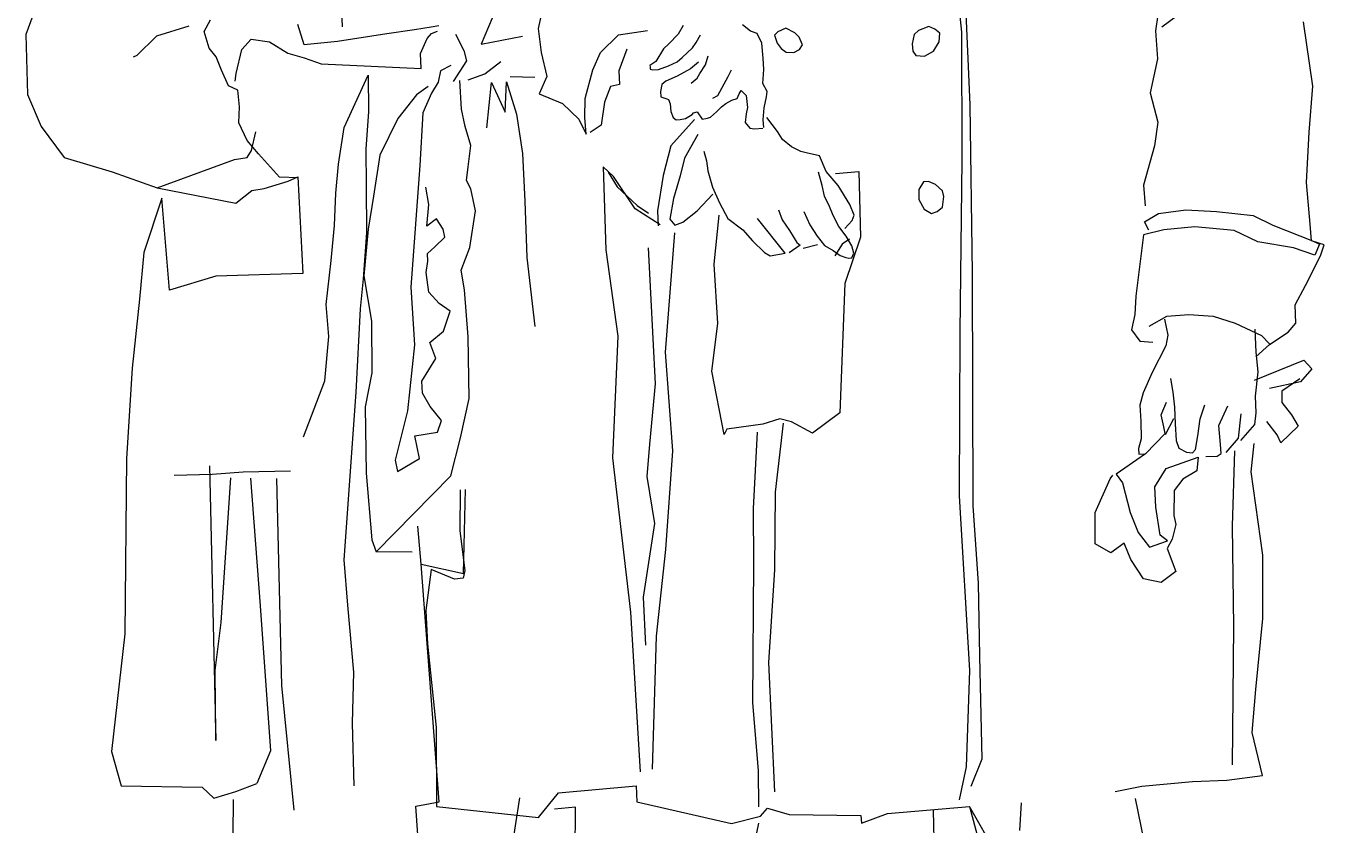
# Model space of a CAD drawing. Extents: x 116 to 135, y 123.1 to 129.1.
# Drawn here: x 119.094 to 120.148, y 123.948 to 124.597 of the extents above; entities that cross this region are included whole.
import ezdxf

# ---------------------------------------------------------------- set-up
doc = ezdxf.new("R2010")
doc.units = 0
doc.layers.get('0').update_dxf_attribs({"linetype": 'CONTINUOUS'})

msp = doc.modelspace()

# ---------------------------------------------------------------- linework, layer by layer
for p, q in [((119.8438, 124.6847), (119.8534, 124.5916)), ((119.104, 124.6176), (119.0937, 124.5898)), ((119.4782, 124.6172), (119.4632, 124.5818)), ((119.8562, 124.6234), (119.8601, 124.5325)), ((119.3498, 124.6095), (119.3505, 124.5959)), ((119.5138, 124.6128), (119.5097, 124.5947)), ((120.0347, 124.6094), (120.0161, 124.5956)), ((119.2259, 124.5965), (119.1998, 124.5883)), ((119.2385, 124.5922), (119.2437, 124.6016)), ((119.3195, 124.5814), (119.3145, 124.5978)), ((119.429, 124.5968), (119.4228, 124.5958)), ((119.6273, 124.597), (119.6232, 124.5899)), ((119.682, 124.5923), (119.6755, 124.5975)), ((119.8267, 124.5961), (119.8185, 124.593)), ((119.8318, 124.5941), (119.8267, 124.5961)), ((120.0126, 124.6058), (120.0108, 124.5928)), ((120.1387, 124.5478), (120.1311, 124.6001)), ((119.0937, 124.5898), (119.095, 124.5409)), ((119.1998, 124.5883), (119.1838, 124.5726)), ((119.2424, 124.5787), (119.2385, 124.5922)), ((119.269, 124.5776), (119.2767, 124.586)), ((119.2767, 124.586), (119.2916, 124.5837)), ((119.3867, 124.5903), (119.3466, 124.584)), ((119.4093, 124.5934), (119.3867, 124.5903)), ((119.4228, 124.5958), (119.4093, 124.5934)), ((119.414, 124.5743), (119.4196, 124.5865)), ((119.4196, 124.5865), (119.4231, 124.5904)), ((119.4231, 124.5904), (119.4279, 124.5924)), ((119.4424, 124.5901), (119.4493, 124.5768)), ((119.4632, 124.5818), (119.497, 124.5884)), ((119.5097, 124.5947), (119.512, 124.575)), ((119.5603, 124.575), (119.5749, 124.5894)), ((119.5749, 124.5894), (119.5983, 124.593)), ((119.6232, 124.5899), (119.6156, 124.582)), ((119.6379, 124.5832), (119.6413, 124.5895)), ((119.6875, 124.5906), (119.682, 124.5923)), ((119.6911, 124.5828), (119.6875, 124.5906)), ((119.7041, 124.5919), (119.7015, 124.5893)), ((119.7015, 124.5893), (119.7036, 124.5828)), ((119.7108, 124.5949), (119.7041, 124.5919)), ((119.7181, 124.591), (119.7108, 124.5949)), ((119.7216, 124.5875), (119.7181, 124.591)), ((119.7241, 124.5813), (119.7216, 124.5875)), ((119.8149, 124.5897), (119.8133, 124.5822)), ((119.8185, 124.593), (119.8149, 124.5897)), ((119.8356, 124.5908), (119.8318, 124.5941)), ((119.8352, 124.5838), (119.8356, 124.5908)), ((119.8534, 124.5916), (119.8537, 124.4876)), ((120.0108, 124.5928), (120.0125, 124.5699)), ((119.2482, 124.5716), (119.2424, 124.5787)), ((119.2645, 124.5581), (119.269, 124.5776)), ((119.2916, 124.5837), (119.3063, 124.5745)), ((119.3466, 124.584), (119.3195, 124.5814)), ((119.4493, 124.5768), (119.4515, 124.5683)), ((119.512, 124.575), (119.5167, 124.5555)), ((119.5541, 124.5611), (119.5603, 124.575)), ((119.5817, 124.5778), (119.5752, 124.5602)), ((119.6114, 124.5781), (119.6052, 124.5679)), ((119.6156, 124.582), (119.6114, 124.5781)), ((119.6266, 124.5709), (119.6349, 124.5788)), ((119.6349, 124.5788), (119.6379, 124.5832)), ((119.6923, 124.5705), (119.6911, 124.5828)), ((119.7036, 124.5828), (119.707, 124.5784)), ((119.707, 124.5784), (119.7109, 124.5753)), ((119.7109, 124.5753), (119.7171, 124.5751)), ((119.7171, 124.5751), (119.7218, 124.5774)), ((119.7218, 124.5774), (119.7241, 124.5813)), ((119.8133, 124.5822), (119.8138, 124.5761)), ((119.8138, 124.5761), (119.8163, 124.5726)), ((119.8233, 124.5722), (119.8305, 124.5761)), ((119.8305, 124.5761), (119.8352, 124.5838)), ((119.1838, 124.5726), (119.1808, 124.5712)), ((119.2525, 124.5607), (119.2482, 124.5716)), ((119.3063, 124.5745), (119.3195, 124.5708)), ((119.3195, 124.5708), (119.3334, 124.566)), ((119.3334, 124.566), (119.4146, 124.562)), ((119.4146, 124.562), (119.414, 124.5743)), ((119.4515, 124.5683), (119.4406, 124.5516)), ((119.4663, 124.5579), (119.4794, 124.5677)), ((119.6052, 124.5679), (119.6004, 124.5646)), ((119.6004, 124.5646), (119.6005, 124.5634)), ((119.6153, 124.5642), (119.6226, 124.5675)), ((119.6226, 124.5675), (119.6266, 124.5709)), ((119.6399, 124.5672), (119.6333, 124.5619)), ((119.6409, 124.558), (119.6455, 124.565)), ((119.6455, 124.565), (119.6476, 124.5725)), ((119.6927, 124.5612), (119.6923, 124.5705)), ((119.8163, 124.5726), (119.8233, 124.5722)), ((120.0125, 124.5699), (120.0065, 124.5424)), ((119.2581, 124.5479), (119.2525, 124.5607)), ((119.2635, 124.5519), (119.2645, 124.5581)), ((119.3521, 124.5142), (119.3715, 124.5568)), ((119.3715, 124.5568), (119.3718, 124.5271)), ((119.4303, 124.5603), (119.4283, 124.551)), ((119.4387, 124.5644), (119.4303, 124.5603)), ((119.4529, 124.5528), (119.4663, 124.5579)), ((119.4868, 124.5557), (119.5068, 124.555)), ((119.5167, 124.5555), (119.5105, 124.5415)), ((119.5478, 124.5378), (119.5541, 124.5611)), ((119.5752, 124.5602), (119.5757, 124.5491)), ((119.6005, 124.5634), (119.6006, 124.5615)), ((119.6006, 124.5615), (119.6024, 124.561)), ((119.6024, 124.561), (119.6073, 124.5613)), ((119.6073, 124.5613), (119.6153, 124.5642)), ((119.6224, 124.5559), (119.6134, 124.5517)), ((119.6333, 124.5619), (119.6224, 124.5559)), ((119.6339, 124.5502), (119.6386, 124.5542)), ((119.6386, 124.5542), (119.6409, 124.558)), ((119.6554, 124.5402), (119.664, 124.5555)), ((119.664, 124.5555), (119.6667, 124.5611)), ((119.6921, 124.55), (119.6927, 124.5612)), ((119.2657, 124.5445), (119.2581, 124.5479)), ((119.2671, 124.531), (119.2657, 124.5445)), ((119.4203, 124.5474), (119.4107, 124.5407)), ((119.4283, 124.551), (119.4231, 124.5421)), ((119.4473, 124.529), (119.4461, 124.5524)), ((119.4678, 124.5139), (119.4716, 124.5507)), ((119.4716, 124.5507), (119.4828, 124.5265)), ((119.4828, 124.5265), (119.484, 124.5513)), ((119.484, 124.5513), (119.492, 124.525)), ((119.5684, 124.5475), (119.5635, 124.5348)), ((119.5757, 124.5491), (119.5684, 124.5475)), ((119.6099, 124.549), (119.6089, 124.5433)), ((119.6134, 124.5517), (119.6099, 124.549)), ((119.6727, 124.5416), (119.6745, 124.5442)), ((119.6745, 124.5442), (119.6784, 124.5401)), ((119.6956, 124.5435), (119.6921, 124.55)), ((119.6951, 124.539), (119.6956, 124.5435)), ((120.1356, 124.5105), (120.1387, 124.5478)), ((119.095, 124.5409), (119.1062, 124.5149)), ((119.4107, 124.5407), (119.3956, 124.5214)), ((119.4231, 124.5421), (119.4159, 124.5261)), ((119.5105, 124.5415), (119.5294, 124.5338)), ((119.5294, 124.5338), (119.5425, 124.5209)), ((119.5474, 124.5223), (119.5478, 124.5378)), ((119.5635, 124.5348), (119.5608, 124.5161)), ((119.6089, 124.5433), (119.6091, 124.5391)), ((119.6091, 124.5391), (119.6142, 124.5374)), ((119.6142, 124.5374), (119.6154, 124.5369)), ((119.6154, 124.5369), (119.6169, 124.5333)), ((119.6169, 124.5333), (119.6172, 124.5271)), ((119.6513, 124.538), (119.6554, 124.5402)), ((119.6584, 124.531), (119.6619, 124.5336)), ((119.6619, 124.5336), (119.6668, 124.5363)), ((119.6668, 124.5363), (119.6711, 124.5378)), ((119.6711, 124.5378), (119.6727, 124.5416)), ((119.6784, 124.5401), (119.6795, 124.5303)), ((119.6931, 124.5302), (119.6951, 124.539)), ((120.0065, 124.5424), (120.0126, 124.5186)), ((119.2665, 124.518), (119.2671, 124.531)), ((119.3718, 124.5271), (119.3696, 124.4965)), ((119.4159, 124.5261), (119.4136, 124.4834)), ((119.4504, 124.515), (119.4473, 124.529)), ((119.492, 124.525), (119.4968, 124.4931)), ((119.5487, 124.5088), (119.5474, 124.5223)), ((119.6172, 124.5271), (119.6192, 124.5223)), ((119.6291, 124.5215), (119.6346, 124.5248)), ((119.6346, 124.5248), (119.6358, 124.5261)), ((119.6358, 124.5261), (119.6388, 124.527)), ((119.6388, 124.527), (119.6428, 124.521)), ((119.6472, 124.5217), (119.6496, 124.5226)), ((119.6496, 124.5226), (119.6543, 124.527)), ((119.6543, 124.527), (119.6584, 124.531)), ((119.6785, 124.5252), (119.6776, 124.5183)), ((119.6795, 124.5303), (119.6785, 124.5252)), ((119.6923, 124.5203), (119.6931, 124.5302)), ((119.704, 124.511), (119.6954, 124.5224)), ((119.8601, 124.5325), (119.8621, 124.3957)), ((119.1062, 124.5149), (119.1248, 124.4898)), ((119.2734, 124.5035), (119.2665, 124.518)), ((119.3474, 124.4843), (119.3521, 124.5142)), ((119.3956, 124.5214), (119.381, 124.4916)), ((119.4549, 124.4996), (119.4504, 124.515)), ((119.5425, 124.5209), (119.5487, 124.5088)), ((119.5608, 124.5161), (119.5517, 124.5102)), ((119.6366, 124.5207), (119.6173, 124.4992)), ((119.6192, 124.5223), (119.6217, 124.5204)), ((119.6217, 124.5204), (119.6249, 124.5206)), ((119.6249, 124.5206), (119.6291, 124.5215)), ((119.6428, 124.521), (119.6472, 124.5217)), ((119.6776, 124.5183), (119.6815, 124.5136)), ((119.6815, 124.5136), (119.6853, 124.5132)), ((119.6853, 124.5132), (119.6921, 124.5136)), ((119.6927, 124.5141), (119.6923, 124.5203)), ((120.0126, 124.5186), (120.0099, 124.4992)), ((119.2826, 124.4929), (119.2734, 124.5035)), ((119.2768, 124.4956), (119.2805, 124.5106)), ((119.6392, 124.5084), (119.6283, 124.4893)), ((119.708, 124.5045), (119.704, 124.511)), ((119.7152, 124.4986), (119.708, 124.5045)), ((120.1334, 124.4695), (120.1356, 124.5105)), ((119.2734, 124.4899), (119.2768, 124.4956)), ((119.2997, 124.4739), (119.2826, 124.4929)), ((119.3696, 124.4965), (119.3699, 124.4668)), ((119.381, 124.4916), (119.376, 124.4585)), ((119.4528, 124.4822), (119.4549, 124.4996)), ((119.4968, 124.4931), (119.4988, 124.4543)), ((119.6173, 124.4992), (119.6111, 124.4753)), ((119.6441, 124.495), (119.6464, 124.487)), ((119.7228, 124.4946), (119.7152, 124.4986)), ((119.7271, 124.4936), (119.7228, 124.4946)), ((119.7379, 124.4911), (119.7271, 124.4936)), ((119.7435, 124.4783), (119.7379, 124.4911)), ((120.0099, 124.4992), (120.0011, 124.4673)), ((119.1248, 124.4898), (119.1638, 124.4782)), ((119.2003, 124.4652), (119.263, 124.4882)), ((119.263, 124.4882), (119.2734, 124.4899)), ((119.3454, 124.4607), (119.3474, 124.4843)), ((119.4136, 124.4834), (119.4063, 124.3845)), ((119.4514, 124.471), (119.4528, 124.4822)), ((119.5625, 124.4822), (119.5646, 124.4148)), ((119.5708, 124.4745), (119.5625, 124.4822)), ((119.6283, 124.4893), (119.6248, 124.4748)), ((119.6464, 124.487), (119.6474, 124.4791)), ((119.8537, 124.4876), (119.8521, 124.3481)), ((119.1638, 124.4782), (119.2003, 124.4652)), ((119.2871, 124.4646), (119.3066, 124.4705)), ((119.3151, 124.4734), (119.2997, 124.4739)), ((119.3066, 124.4705), (119.3145, 124.474)), ((119.3145, 124.474), (119.3185, 124.3956)), ((119.4549, 124.4644), (119.4514, 124.471)), ((119.5664, 124.478), (119.5737, 124.466)), ((119.5883, 124.4482), (119.5708, 124.4745)), ((119.6111, 124.4753), (119.6064, 124.4466)), ((119.6248, 124.4748), (119.6195, 124.4566)), ((119.6474, 124.4791), (119.6512, 124.4657)), ((119.7403, 124.467), (119.7373, 124.478)), ((119.7532, 124.4671), (119.7435, 124.4783)), ((119.751, 124.4769), (119.77, 124.4784)), ((119.77, 124.4784), (119.7714, 124.4252)), ((119.8224, 124.4699), (119.8187, 124.4639)), ((119.8266, 124.4703), (119.8224, 124.4699)), ((119.8323, 124.4678), (119.8266, 124.4703)), ((119.2003, 124.4652), (119.2641, 124.4528)), ((119.2641, 124.4528), (119.2772, 124.4629)), ((119.2772, 124.4629), (119.2871, 124.4646)), ((119.3443, 124.4346), (119.3454, 124.4607)), ((119.3699, 124.4668), (119.3701, 124.4285)), ((119.4209, 124.4516), (119.4183, 124.4656)), ((119.4588, 124.4466), (119.4549, 124.4644)), ((119.5737, 124.466), (119.5901, 124.4507)), ((119.6386, 124.4465), (119.6515, 124.46)), ((119.6512, 124.4657), (119.6568, 124.4529)), ((119.742, 124.4584), (119.7403, 124.467)), ((119.7627, 124.4515), (119.7532, 124.4671)), ((119.8187, 124.4639), (119.8186, 124.4557)), ((119.838, 124.4628), (119.8323, 124.4678)), ((119.8391, 124.458), (119.838, 124.4628)), ((120.0011, 124.4673), (120.0024, 124.4505)), ((120.1364, 124.4357), (120.1334, 124.4695)), ((119.204, 124.4567), (119.1894, 124.4126)), ((119.2102, 124.382), (119.204, 124.4567)), ((119.376, 124.4585), (119.3717, 124.4317)), ((119.4193, 124.4341), (119.4209, 124.4516)), ((119.4988, 124.4543), (119.5004, 124.4085)), ((119.5901, 124.4507), (119.5991, 124.4445)), ((119.6195, 124.4566), (119.6166, 124.4397)), ((119.6568, 124.4529), (119.6637, 124.4403)), ((119.7461, 124.4499), (119.742, 124.4584)), ((119.749, 124.4427), (119.7461, 124.4499)), ((119.7663, 124.443), (119.7627, 124.4515)), ((119.8186, 124.4557), (119.823, 124.4479)), ((119.8336, 124.4458), (119.8379, 124.4494)), ((119.8379, 124.4494), (119.8391, 124.458)), ((119.427, 124.44), (119.4193, 124.4341)), ((119.4324, 124.4316), (119.427, 124.44)), ((119.4542, 124.4166), (119.4588, 124.4466)), ((119.6087, 124.435), (119.5883, 124.4482)), ((119.6064, 124.4466), (119.607, 124.4342)), ((119.6166, 124.4397), (119.6206, 124.4349)), ((119.6272, 124.4372), (119.6386, 124.4465)), ((119.6524, 124.4031), (119.6566, 124.4429)), ((119.6637, 124.4403), (119.6758, 124.431)), ((119.7102, 124.4122), (119.6877, 124.4403)), ((119.7047, 124.4473), (119.7076, 124.4393)), ((119.7076, 124.4393), (119.7137, 124.4304)), ((119.7253, 124.4459), (119.7301, 124.435)), ((119.7537, 124.4337), (119.749, 124.4427)), ((119.7587, 124.432), (119.7646, 124.4385)), ((119.7646, 124.4385), (119.7663, 124.443)), ((119.823, 124.4479), (119.8289, 124.4442)), ((119.8289, 124.4442), (119.8336, 124.4458)), ((120.0018, 124.4376), (120.0134, 124.4444)), ((120.0134, 124.4444), (120.0355, 124.4472)), ((120.0355, 124.4472), (120.0603, 124.446)), ((120.0603, 124.446), (120.0902, 124.4426)), ((120.0902, 124.4426), (120.106, 124.4347)), ((119.3415, 124.406), (119.3443, 124.4346)), ((119.3701, 124.4285), (119.3675, 124.3912)), ((119.3717, 124.4317), (119.3681, 124.3937)), ((119.4339, 124.425), (119.4324, 124.4316)), ((119.6202, 124.4287), (119.6127, 124.3318)), ((119.6206, 124.4349), (119.6272, 124.4372)), ((119.6758, 124.431), (119.6837, 124.422)), ((119.7137, 124.4304), (119.7197, 124.4208)), ((119.7301, 124.435), (119.7362, 124.4259)), ((119.7597, 124.4259), (119.7537, 124.4337)), ((120.0177, 124.431), (120.0011, 124.4269)), ((120.0054, 124.4309), (120.0018, 124.4376)), ((120.0429, 124.4335), (120.0177, 124.431)), ((120.0747, 124.4306), (120.0429, 124.4335)), ((120.0938, 124.4212), (120.0747, 124.4306)), ((120.106, 124.4347), (120.1383, 124.4222)), ((120.1376, 124.4221), (120.1364, 124.4357)), ((119.4197, 124.4119), (119.4257, 124.4171)), ((119.4257, 124.4171), (119.4339, 124.425)), ((119.6837, 124.422), (119.6935, 124.4126)), ((119.7223, 124.4185), (119.7134, 124.4124)), ((119.7197, 124.4208), (119.7223, 124.4185)), ((119.7248, 124.4161), (119.7365, 124.4192)), ((119.7362, 124.4259), (119.7421, 124.4183)), ((119.7421, 124.4183), (119.7492, 124.4142)), ((119.7563, 124.4195), (119.7506, 124.41)), ((119.7623, 124.4235), (119.7563, 124.4195)), ((119.7714, 124.4252), (119.7585, 124.3874)), ((119.7644, 124.4181), (119.7597, 124.4259)), ((119.7659, 124.412), (119.7644, 124.4181)), ((120.0011, 124.4269), (119.995, 124.3771)), ((120.123, 124.4163), (120.0938, 124.4212)), ((120.1477, 124.4188), (120.1376, 124.4221)), ((120.1383, 124.4222), (120.1439, 124.4193)), ((120.1439, 124.4193), (120.1401, 124.4104)), ((120.1451, 124.4107), (120.1477, 124.4188)), ((119.1894, 124.4126), (119.1858, 124.3746)), ((119.42, 124.4057), (119.4197, 124.4119)), ((119.4471, 124.3984), (119.4542, 124.4166)), ((119.5004, 124.4085), (119.5069, 124.3524)), ((119.5646, 124.4148), (119.5744, 124.3447)), ((119.6048, 124.3059), (119.5992, 124.4165)), ((119.6935, 124.4126), (119.6979, 124.4098)), ((119.6979, 124.4098), (119.7102, 124.4122)), ((119.7492, 124.4142), (119.7549, 124.4102)), ((119.7549, 124.4102), (119.7594, 124.4085)), ((119.7594, 124.4085), (119.7619, 124.4081)), ((119.7619, 124.4081), (119.7643, 124.4082)), ((119.7643, 124.4082), (119.7659, 124.412)), ((120.1401, 124.4104), (120.123, 124.4163)), ((120.1388, 124.398), (120.1451, 124.4107)), ((119.3376, 124.3704), (119.3415, 124.406)), ((119.4188, 124.3963), (119.42, 124.4057)), ((119.4208, 124.3803), (119.4188, 124.3963)), ((119.4497, 124.3823), (119.4471, 124.3984)), ((119.6556, 124.355), (119.6524, 124.4031)), ((120.1327, 124.3858), (120.1388, 124.398)), ((119.248, 124.3933), (119.2102, 124.382)), ((119.3185, 124.3956), (119.248, 124.3933)), ((119.3675, 124.3912), (119.3651, 124.3668)), ((119.3681, 124.3937), (119.3742, 124.3569)), ((119.7585, 124.3874), (119.7546, 124.2825)), ((119.8621, 124.3957), (119.8624, 124.2069)), ((120.1241, 124.37), (120.1327, 124.3858)), ((119.4063, 124.3845), (119.4093, 124.3376)), ((119.4292, 124.3713), (119.4208, 124.3803)), ((119.4529, 124.344), (119.4497, 124.3823)), ((119.995, 124.3771), (119.994, 124.3622)), ((119.1858, 124.3746), (119.18, 124.3186)), ((119.3396, 124.3445), (119.3376, 124.3704)), ((119.3651, 124.3668), (119.3617, 124.2993)), ((119.4382, 124.365), (119.4292, 124.3713)), ((119.4328, 124.3487), (119.4382, 124.365)), ((120.1249, 124.3552), (120.1241, 124.37)), ((119.3742, 124.3569), (119.3746, 124.3148)), ((119.6506, 124.3163), (119.6556, 124.355)), ((119.994, 124.3622), (119.9914, 124.3497)), ((120.0056, 124.3529), (120.02, 124.361)), ((120.0182, 124.3584), (120.0208, 124.3455)), ((120.02, 124.361), (120.0378, 124.3624)), ((120.0378, 124.3624), (120.0577, 124.361)), ((120.0577, 124.361), (120.0754, 124.3551)), ((120.0754, 124.3551), (120.0969, 124.3451)), ((120.1185, 124.3479), (120.1249, 124.3552)), ((119.3365, 124.3084), (119.3396, 124.3445)), ((119.4216, 124.3394), (119.4328, 124.3487)), ((119.4536, 124.294), (119.4529, 124.344)), ((119.5744, 124.3447), (119.57, 124.2459)), ((119.8521, 124.3481), (119.8514, 124.215)), ((119.9914, 124.3497), (119.9981, 124.3406)), ((120.0208, 124.3455), (120.0193, 124.3367)), ((120.0926, 124.3318), (120.0917, 124.3503)), ((120.0969, 124.3451), (120.1034, 124.3385)), ((120.1035, 124.338), (120.1185, 124.3479)), ((119.4093, 124.3376), (119.4034, 124.284)), ((119.4265, 124.3266), (119.4216, 124.3394)), ((119.9981, 124.3406), (120.0087, 124.3399)), ((120.0193, 124.3367), (120.008, 124.3151)), ((120.0923, 124.328), (120.1035, 124.338)), ((119.4151, 124.3081), (119.4265, 124.3266)), ((119.6127, 124.3318), (119.6187, 124.2516)), ((120.0913, 124.3089), (120.1314, 124.3251)), ((120.0942, 124.3158), (120.0926, 124.3318)), ((120.1314, 124.3251), (120.1379, 124.318)), ((119.18, 124.3186), (119.1755, 124.2453)), ((119.3746, 124.3148), (119.3691, 124.2873)), ((119.6607, 124.2648), (119.6506, 124.3163)), ((120.008, 124.3151), (120.0009, 124.2987)), ((120.092, 124.2958), (120.0942, 124.3158)), ((120.1379, 124.318), (120.1285, 124.3076)), ((119.319, 124.263), (119.3365, 124.3084)), ((119.4156, 124.2983), (119.4151, 124.3081)), ((119.6004, 124.2568), (119.6048, 124.3059)), ((120.0231, 124.3104), (120.0249, 124.2993)), ((120.1285, 124.3076), (120.1035, 124.3021)), ((120.1279, 124.31), (120.1135, 124.3001)), ((119.3617, 124.2993), (119.3518, 124.1631)), ((119.4218, 124.2874), (119.4156, 124.2983)), ((119.4466, 124.262), (119.4536, 124.294)), ((120.0009, 124.2987), (119.9982, 124.2886)), ((120.0154, 124.2808), (120.0199, 124.291)), ((120.0249, 124.2993), (120.0263, 124.287)), ((120.0927, 124.2823), (120.092, 124.2958)), ((120.1135, 124.3001), (120.1133, 124.2907)), ((120.1133, 124.2907), (120.1212, 124.2807)), ((119.3691, 124.2873), (119.37, 124.2333)), ((119.4034, 124.284), (119.3936, 124.2439)), ((119.431, 124.2761), (119.4218, 124.2874)), ((119.7546, 124.2825), (119.7324, 124.266)), ((119.9982, 124.2886), (119.9989, 124.2757)), ((120.0177, 124.271), (120.0154, 124.2808)), ((120.0263, 124.287), (120.0269, 124.2734)), ((120.0471, 124.2775), (120.0509, 124.2888)), ((120.0622, 124.272), (120.0696, 124.288)), ((120.0783, 124.2617), (120.0803, 124.2816)), ((120.0914, 124.273), (120.0927, 124.2823)), ((120.1212, 124.2807), (120.1266, 124.2716)), ((119.4278, 124.2667), (119.431, 124.2761)), ((119.6919, 124.2731), (119.6629, 124.2692)), ((119.7058, 124.2776), (119.6919, 124.2731)), ((119.7085, 124.274), (119.7021, 124.2179)), ((119.7153, 124.275), (119.7058, 124.2776)), ((119.7324, 124.266), (119.7153, 124.275)), ((119.9989, 124.2757), (119.9991, 124.2614)), ((120.0187, 124.2656), (120.0177, 124.271)), ((120.0255, 124.2776), (120.0187, 124.2644)), ((120.0269, 124.2734), (120.0276, 124.2599)), ((120.0453, 124.2638), (120.0471, 124.2775)), ((120.0637, 124.2567), (120.0622, 124.272)), ((120.0802, 124.26), (120.0914, 124.273)), ((120.1097, 124.2645), (120.1012, 124.2753)), ((120.1266, 124.2716), (120.1125, 124.258)), ((119.4094, 124.2638), (119.4278, 124.2667)), ((119.4133, 124.2454), (119.4094, 124.2638)), ((119.4388, 124.2313), (119.4466, 124.262)), ((119.6629, 124.2692), (119.6607, 124.2648)), ((119.6873, 124.2667), (119.6842, 124.2046)), ((119.9991, 124.2614), (119.997, 124.2534)), ((120.0027, 124.2492), (120.0187, 124.2656)), ((120.0276, 124.2599), (120.0297, 124.2538)), ((120.0434, 124.2525), (120.0453, 124.2638)), ((120.0683, 124.2501), (120.0783, 124.2617)), ((120.1125, 124.258), (120.1097, 124.2645)), ((119.598, 124.2307), (119.6004, 124.2568)), ((119.6187, 124.2516), (119.6129, 124.1713)), ((120.0027, 124.2492), (119.9788, 124.2326)), ((119.997, 124.2534), (119.9972, 124.2489)), ((119.9972, 124.2489), (120.0027, 124.2492)), ((120.0297, 124.2538), (120.0361, 124.2504)), ((120.0361, 124.2504), (120.041, 124.2499)), ((120.041, 124.2499), (120.0434, 124.2525)), ((120.061, 124.2472), (120.0641, 124.2493)), ((120.0641, 124.2493), (120.0637, 124.2567)), ((120.0751, 124.2516), (120.0732, 124.1903)), ((120.0884, 124.2344), (120.0909, 124.2574)), ((119.1755, 124.2453), (119.1741, 124.1028)), ((119.2427, 124.2393), (119.2478, 124.0161)), ((119.3936, 124.2439), (119.3953, 124.2346)), ((119.3953, 124.2346), (119.4133, 124.2454)), ((119.57, 124.2459), (119.5845, 124.1204)), ((120.0194, 124.2372), (120.0456, 124.2464)), ((120.0456, 124.2464), (120.0443, 124.2352)), ((120.0518, 124.2468), (120.061, 124.2472)), ((119.2141, 124.2317), (119.245, 124.2327)), ((119.245, 124.2327), (119.2702, 124.2345)), ((119.2523, 124.1122), (119.26, 124.2297)), ((119.2702, 124.2345), (119.3086, 124.2352)), ((119.2761, 124.2293), (119.2838, 124.1257)), ((119.2972, 124.2291), (119.3013, 124.0609)), ((119.37, 124.2333), (119.3745, 124.1791)), ((119.3782, 124.1694), (119.4388, 124.2313)), ((119.6044, 124.1926), (119.598, 124.2307)), ((119.9618, 124.2013), (119.974, 124.2287)), ((119.974, 124.2287), (119.9763, 124.2318)), ((119.9788, 124.2326), (119.9841, 124.2255)), ((120.0102, 124.2224), (120.0194, 124.2372)), ((120.0329, 124.2285), (120.026, 124.2194)), ((120.0443, 124.2352), (120.0329, 124.2285)), ((120.098, 124.1668), (120.0884, 124.2344)), ((119.4462, 124.2199), (119.446, 124.1864)), ((119.449, 124.1519), (119.4505, 124.2201)), ((119.7021, 124.2179), (119.7016, 124.1548)), ((119.9841, 124.2255), (119.9902, 124.2015)), ((120.0111, 124.2058), (120.0102, 124.2224)), ((120.026, 124.2194), (120.0258, 124.1991)), ((119.8514, 124.215), (119.8598, 124.0731)), ((119.8624, 124.2069), (119.8669, 124.144)), ((119.6842, 124.2046), (119.6845, 124.1601)), ((119.9618, 124.176), (119.9618, 124.2013)), ((119.9902, 124.2015), (119.9967, 124.1852)), ((120.0147, 124.183), (120.0111, 124.2058)), ((120.0258, 124.1991), (120.0274, 124.1917)), ((119.4146, 124.1595), (119.4118, 124.1903)), ((119.446, 124.1864), (119.4501, 124.1544)), ((119.595, 124.1327), (119.6044, 124.1926)), ((119.9967, 124.1852), (120.006, 124.1733)), ((120.0274, 124.1917), (120.0243, 124.1797)), ((120.0732, 124.1903), (120.0742, 124.1087)), ((119.3745, 124.1791), (119.3782, 124.1694)), ((119.9746, 124.1686), (119.9618, 124.176)), ((119.9853, 124.1765), (119.9746, 124.1686)), ((119.9909, 124.1632), (119.9853, 124.1765)), ((120.006, 124.1733), (120.0206, 124.1783)), ((120.0206, 124.1783), (120.0147, 124.183)), ((120.0243, 124.1797), (120.0202, 124.1721)), ((119.4072, 124.1691), (119.3782, 124.1694)), ((119.6129, 124.1713), (119.6053, 124.1011)), ((120.0202, 124.1721), (120.0274, 124.1534)), ((120.0981, 124.1154), (120.098, 124.1668)), ((119.3518, 124.1631), (119.3549, 124.1261)), ((119.4293, 123.9664), (119.4146, 124.1595)), ((119.4146, 124.1595), (119.449, 124.1519)), ((119.4228, 124.155), (119.4183, 124.1219)), ((119.4418, 124.1473), (119.4228, 124.155)), ((119.4501, 124.1544), (119.4486, 124.1482)), ((119.6845, 124.1601), (119.6835, 124.0468)), ((119.7016, 124.1548), (119.6967, 124.0797)), ((120.0011, 124.1476), (119.9909, 124.1632)), ((119.4486, 124.1482), (119.4418, 124.1473)), ((119.8669, 124.144), (119.8679, 124.0846)), ((120.0154, 124.1446), (120.0011, 124.1476)), ((120.0274, 124.1534), (120.0154, 124.1446)), ((119.597, 124.0937), (119.595, 124.1327)), ((119.2838, 124.1257), (119.2923, 124.0078)), ((119.3549, 124.1261), (119.3596, 124.0718)), ((119.4183, 124.1219), (119.4197, 124.0947)), ((119.2474, 124.0731), (119.2523, 124.1122)), ((119.5845, 124.1204), (119.5923, 123.9907)), ((120.0923, 124.0576), (120.0981, 124.1154)), ((119.1741, 124.1028), (119.1633, 124.0074)), ((119.6053, 124.1011), (119.6021, 123.993)), ((120.0742, 124.1087), (120.0731, 123.9965)), ((119.4197, 124.0947), (119.4268, 124.0269)), ((119.6967, 124.0797), (119.7014, 123.9745)), ((119.8679, 124.0846), (119.8697, 124.001)), ((119.2478, 124.0161), (119.2474, 124.0731)), ((119.3596, 124.0718), (119.3585, 124.0304)), ((119.8598, 124.0731), (119.8571, 123.9947)), ((119.3013, 124.0609), (119.3113, 123.9597)), ((120.0892, 124.0226), (120.0923, 124.0576)), ((119.6835, 124.0468), (119.6881, 123.9919)), ((119.3585, 124.0304), (119.3599, 123.9795)), ((119.4268, 124.0269), (119.4271, 123.9626)), ((120.0976, 123.9878), (120.0892, 124.0226)), ((119.1633, 124.0074), (119.1711, 123.9793)), ((119.2923, 124.0078), (119.2812, 123.9812)), ((119.8697, 124.001), (119.8609, 123.9788)), ((119.6881, 123.9919), (119.6884, 123.9622)), ((119.8571, 123.9947), (119.8515, 123.9679)), ((120.0688, 123.9839), (120.0976, 123.9878)), ((119.1711, 123.9793), (119.2368, 123.9782)), ((119.2368, 123.9782), (119.2464, 123.9695)), ((119.2464, 123.9695), (119.2642, 123.9747)), ((119.2642, 123.9747), (119.2812, 123.9812)), ((119.5261, 123.9738), (119.5891, 123.9794)), ((119.5891, 123.9794), (119.5898, 123.9664)), ((119.9782, 123.9749), (119.9997, 123.9791)), ((119.9997, 123.9791), (120.0409, 123.983)), ((120.0409, 123.983), (120.0688, 123.9839)), ((119.2621, 123.9684), (119.2616, 123.9399)), ((119.4102, 123.963), (119.4293, 123.9664)), ((119.4835, 123.8986), (119.4948, 123.9697)), ((119.5098, 123.9537), (119.5261, 123.9738)), ((119.5898, 123.9664), (119.6667, 123.9487)), ((119.9019, 123.9655), (119.9005, 123.9432)), ((120.0126, 123.8825), (119.9946, 123.969)), ((119.4172, 123.8642), (119.4102, 123.963)), ((119.4271, 123.9626), (119.5098, 123.9537)), ((119.5398, 123.9621), (119.523, 123.9605)), ((119.5386, 123.7887), (119.5398, 123.9621)), ((119.6667, 123.9487), (119.69, 123.9548)), ((119.69, 123.9548), (119.6958, 123.9613)), ((119.6958, 123.9613), (119.7134, 123.956)), ((119.7134, 123.956), (119.7717, 123.9552)), ((119.7717, 123.9552), (119.772, 123.949)), ((119.772, 123.949), (119.7933, 123.9568)), ((119.7933, 123.9568), (119.8599, 123.9627)), ((119.8304, 123.9594), (119.8314, 123.9142)), ((119.896, 123.8996), (119.8599, 123.9627)), ((119.8599, 123.9627), (119.8799, 123.8864)), ((119.6885, 123.9491), (119.68, 123.9078))]:
    msp.add_line(p, q)

doc.saveas('drawing.dxf')
